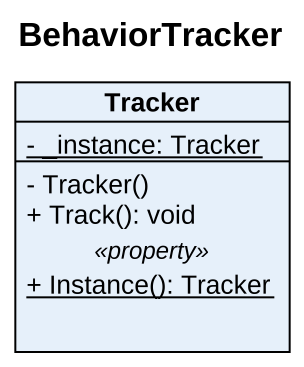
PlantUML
@startuml
title BehaviorTracker
hide circle
hide empty members
skinparam classAttributeIconSize 0
class Tracker {
  {static} - _instance: Tracker
  --
  - Tracker()
  + Track(): void
  .. <<property>> ..
  {static} + Instance(): Tracker
}
@enduml
